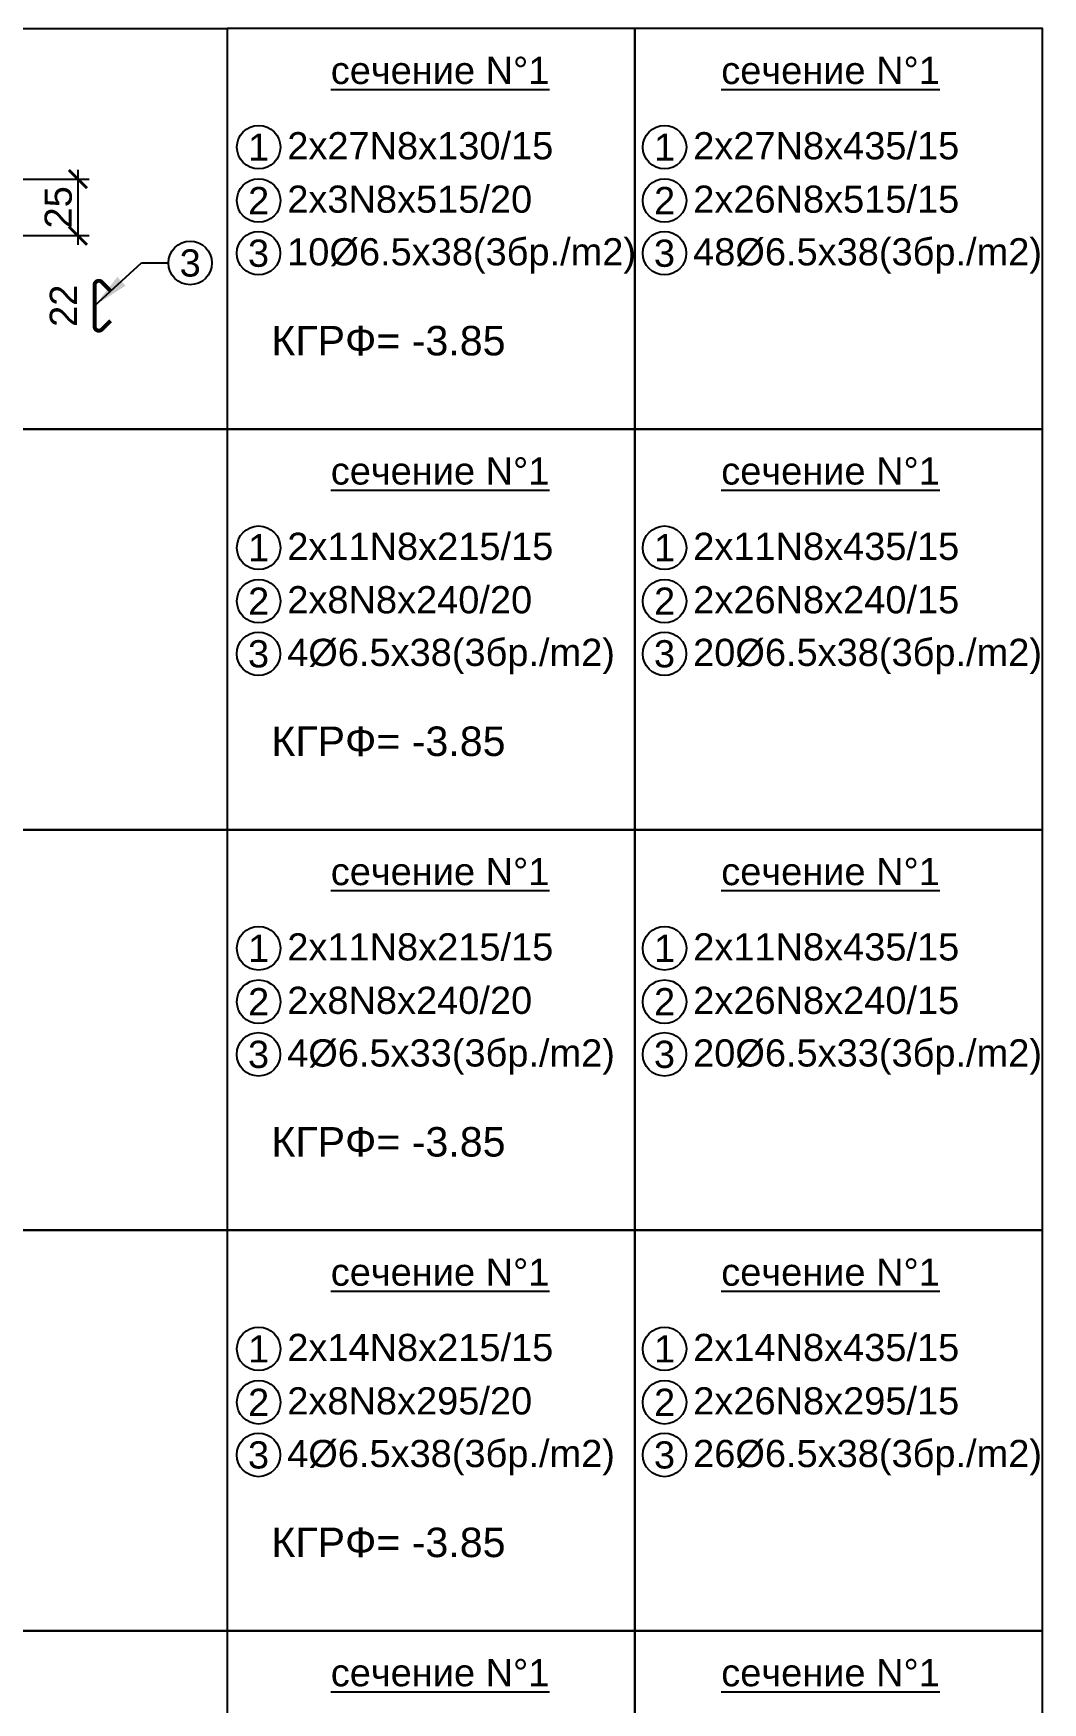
# Model space of a CAD drawing. Header units: millimetres. Extents: x 879 to 91735, y -13728 to 454.
# Drawn here: x 11000 to 11445, y -13010 to -12273 of the extents above; entities that cross this region are included whole.
import ezdxf
from ezdxf.enums import TextEntityAlignment as Align

# ---------------------------------------------------------------- set-up
doc = ezdxf.new("R2010")
doc.units = ezdxf.units.MM
doc.layers.add('k_dim_arm', color=54, linetype='Continuous')
doc.layers.add('k_nadpisi', color=8, linetype='Continuous')
doc.styles.add('ARIAL', font='ARIAL.TTF')
doc.styles.get("Standard").update_dxf_attribs({"font": 'TAHOMA.TTF'})
doc.dimstyles.new('k_', dxfattribs={"dimscale": 4, "dimtxt": 3, "dimasz": 2, "dimexe": 1.25, "dimexo": 1, "dimtad": 1, "dimdec": 1, "dimrnd": 0.5, "dimtxsty": 'Standard', "dimblk": 'ARCHTICK', "dimcen": 2.5, "dimdle": 1, "dimclrd": 8, "dimclre": 8, "dimclrt": 256, "dimadec": 1, "dimazin": 0, "dimtfac": 1, "dimtdec": 1, "dimtix": 1, "dimtmove": 0, "dimatfit": 3, "dimfxl": 0, "dimarcsym": 0})
doc.dimstyles.new('k_arm 1', dxfattribs={"dimscale": 5, "dimtxt": 2.4, "dimasz": 1.125, "dimexe": 1.25, "dimexo": 1.2, "dimgap": 1.6, "dimtad": 1, "dimdec": 0, "dimrnd": 0.5, "dimtxsty": 'Standard', "dimblk": 'ARCHTICK', "dimcen": 2.5, "dimse1": 1, "dimse2": 1, "dimsd1": 1, "dimsd2": 1, "dimclrd": 9, "dimclre": 8, "dimclrt": 256, "dimadec": 1, "dimazin": 0, "dimtfac": 1, "dimtdec": 0, "dimtix": 1, "dimtofl": 0, "dimtmove": 2, "dimatfit": 3, "dimfxl": 0, "dimarcsym": 0})
doc.dimstyles.new('k_zoni', dxfattribs={"dimscale": 4, "dimtxt": 2.5, "dimasz": 4, "dimexe": 0, "dimexo": 0, "dimtad": 1, "dimdec": 1, "dimrnd": 1, "dimtxsty": 'Standard', "dimcen": 2.5, "dimse1": 1, "dimse2": 1, "dimclrd": 256, "dimclre": 8, "dimclrt": 256, "dimadec": 1, "dimazin": 0, "dimtfac": 1, "dimtdec": 1, "dimtix": 1, "dimtmove": 0, "dimatfit": 3, "dimfxl": 0, "dimarcsym": 0})

# ---------------------------------------------------------------- blocks, each defined once
blk = doc.blocks.new('_ARCHTICK')
at = {"color": 0, "linetype": 'ByBlock', "const_width": 0.15}
blk.add_lwpolyline([(-0.5, -0.5), (0.5, 0.5)], dxfattribs=at)
blk = doc.blocks.new('*D1447')
at = {"layer": 'Defpoints', "color": 0}
for p in [(10989.73, -12337.75), (10989.73, -12362.75), (11019.18, -12362.75)]:
    blk.add_point(p, dxfattribs=at)
at = {"layer": 'k_nadpisi', "color": 8, "lineweight": -2}
for p, q in [((11019.18, -12333.75), (11019.18, -12366.75)), ((10993.73, -12337.75), (11024.18, -12337.75)), ((10993.73, -12362.75), (11024.18, -12362.75))]:
    blk.add_line(p, q, dxfattribs=at)
at = {"layer": 'k_nadpisi', "color": 8, "lineweight": -2, "xscale": 8, "yscale": 8, "zscale": 8}
for p, rotation in [((11019.18, -12337.75), 90), ((11019.18, -12362.75), 270)]:
    blk.add_blockref('_ARCHTICK', p, dxfattribs=dict(at, rotation=rotation))
at = {"layer": 'k_nadpisi', "insert": (11010.56, -12350.25), "char_height": 12, "attachment_point": 5, "rotation": 90, "style": 'ARIAL'}
blk.add_mtext('25', dxfattribs=at)
blk = doc.blocks.new('*D1449')
at = {"layer": 'Defpoints', "color": 0}
for p in [(11028.43, -12382.68), (11026.79, -12404.68), (11028.43, -12404.68)]:
    blk.add_point(p, dxfattribs=at)
at = {"layer": 'k_nadpisi', "insert": (11012.76, -12393.68), "char_height": 12, "attachment_point": 5, "rotation": 90, "style": 'ARIAL'}
blk.add_mtext('22', dxfattribs=at)

msp = doc.modelspace()

# ---------------------------------------------------------------- linework, layer by layer
at = {"layer": 'k_dim_arm', "const_width": 1.75, "flags": 128}
msp.add_lwpolyline([(11033.61, -12400.269), (11029.751, -12404.127, -0.6681786), (11026.55, -12402.801), (11026.55, -12384.551, -0.6681786), (11029.751, -12383.226), (11033.61, -12387.084)], format="xyb", dxfattribs=at)
at = {"layer": 'k_dim_arm'}
for centre in [(11098.986, -12323.703), (11278.203, -12323.703), (11098.986, -12347.267), (11278.203, -12347.267), (11068.755, -12374.798), (11098.924, -12370.494), (11278.141, -12370.494), (11098.986, -12500.45), (11278.203, -12500.45), (11098.986, -12524.014), (11278.203, -12524.014), (11098.924, -12547.241), (11278.141, -12547.241), (11098.986, -12677.197), (11278.203, -12677.197), (11098.986, -12700.76), (11278.203, -12700.76), (11098.924, -12723.987), (11278.141, -12723.987), (11098.986, -12853.943), (11278.203, -12853.943), (11098.986, -12877.507), (11278.203, -12877.507), (11098.924, -12900.734), (11278.141, -12900.734)]:
    msp.add_circle(centre, 9.6, dxfattribs=at)
at = {"layer": 'k_nadpisi'}
for points in [[(10465.705, -12271.361), (11085.09, -12271.361), (11085.09, -12448.107), (10465.705, -12448.107)], [(11085.09, -12448.107), (11265.09, -12448.107), (11265.09, -12271.361), (11085.09, -12271.361)], [(11265.09, -12448.107), (11445.09, -12448.107), (11445.09, -12271.361), (11265.09, -12271.361)], [(10465.705, -12448.107), (11085.09, -12448.107), (11085.09, -12624.854), (10465.705, -12624.854)], [(11085.09, -12624.854), (11265.09, -12624.854), (11265.09, -12448.107), (11085.09, -12448.107)], [(11265.09, -12624.854), (11445.09, -12624.854), (11445.09, -12448.107), (11265.09, -12448.107)], [(10465.705, -12624.854), (11085.09, -12624.854), (11085.09, -12801.6), (10465.705, -12801.6)], [(11085.09, -12801.6), (11265.09, -12801.6), (11265.09, -12624.854), (11085.09, -12624.854)], [(11265.09, -12801.6), (11445.09, -12801.6), (11445.09, -12624.854), (11265.09, -12624.854)], [(10465.705, -12801.6), (11085.09, -12801.6), (11085.09, -12978.347), (10465.705, -12978.347)], [(11085.09, -12978.347), (11265.09, -12978.347), (11265.09, -12801.6), (11085.09, -12801.6)], [(11265.09, -12978.347), (11445.09, -12978.347), (11445.09, -12801.6), (11265.09, -12801.6)], [(10465.705, -12978.347), (11085.09, -12978.347), (11085.09, -13155.094), (10465.705, -13155.094)], [(11085.09, -13155.094), (11265.09, -13155.094), (11265.09, -12978.347), (11085.09, -12978.347)], [(11265.09, -13155.094), (11445.09, -13155.094), (11445.09, -12978.347), (11265.09, -12978.347)]]:
    msp.add_lwpolyline(points, close=True, dxfattribs=at)

# ---------------------------------------------------------------- texts
at = {"layer": 'k_dim_arm', "style": 'ARIAL'}
for s, p in [('1', (11098.986, -12323.703)), ('1', (11278.203, -12323.703)), ('2', (11098.986, -12347.267)), ('2', (11278.203, -12347.267)), ('3', (11098.924, -12370.494)), ('3', (11278.141, -12370.494)), ('3', (11068.755, -12374.798)), ('1', (11098.986, -12500.45)), ('1', (11278.203, -12500.45)), ('2', (11098.986, -12524.014)), ('2', (11278.203, -12524.014)), ('3', (11098.924, -12547.241)), ('3', (11278.141, -12547.241)), ('1', (11098.986, -12677.197)), ('1', (11278.203, -12677.197)), ('2', (11098.986, -12700.76)), ('2', (11278.203, -12700.76)), ('3', (11098.924, -12723.987)), ('3', (11278.141, -12723.987)), ('1', (11098.986, -12853.943)), ('1', (11278.203, -12853.943)), ('2', (11098.986, -12877.507)), ('2', (11278.203, -12877.507)), ('3', (11098.924, -12900.734)), ('3', (11278.141, -12900.734))]:
    msp.add_text(s, height=12, dxfattribs=at).set_placement(p, align=Align.MIDDLE_CENTER)
for s, p in [('2x27N8x130/15', (11111.631, -12329.079)), ('2x27N8x435/15', (11290.848, -12329.079)), ('2x3N8x515/20', (11111.631, -12352.643)), ('2x26N8x515/15', (11290.848, -12352.643)), ('10%%C6.5x38(3бр./m2)', (11111.569, -12375.87)), ('48%%C6.5x38(3бр./m2)', (11290.786, -12375.87)), ('2x11N8x215/15', (11111.631, -12505.826)), ('2x11N8x435/15', (11290.848, -12505.826)), ('2x8N8x240/20', (11111.631, -12529.39)), ('2x26N8x240/15', (11290.848, -12529.39)), ('4%%C6.5x38(3бр./m2)', (11111.569, -12552.616)), ('20%%C6.5x38(3бр./m2)', (11290.786, -12552.616)), ('2x11N8x215/15', (11111.631, -12682.572)), ('2x11N8x435/15', (11290.848, -12682.572)), ('2x8N8x240/20', (11111.631, -12706.136)), ('2x26N8x240/15', (11290.848, -12706.136)), ('4%%C6.5x33(3бр./m2)', (11111.569, -12729.363)), ('20%%C6.5x33(3бр./m2)', (11290.786, -12729.363)), ('2x14N8x215/15', (11111.631, -12859.319)), ('2x14N8x435/15', (11290.848, -12859.319)), ('2x8N8x295/20', (11111.631, -12882.883)), ('2x26N8x295/15', (11290.848, -12882.883)), ('4%%C6.5x38(3бр./m2)', (11111.569, -12906.11)), ('26%%C6.5x38(3бр./m2)', (11290.786, -12906.11))]:
    msp.add_text(s, height=12, dxfattribs=at).set_placement(p)
at = {"layer": 'k_nadpisi', "style": 'ARIAL'}
for p in [(11179.076, -12295.836), (11351.457, -12295.836), (11179.076, -12472.582), (11351.457, -12472.582), (11179.076, -12649.329), (11351.457, -12649.329), (11179.076, -12826.075), (11351.457, -12826.075), (11179.076, -13002.822), (11351.457, -13002.822)]:
    msp.add_text('%%uсечение N%%d1', height=12, dxfattribs=at).set_placement(p, align=Align.CENTER)
at = {"layer": 'k_nadpisi', "lineweight": 0, "style": 'ARIAL'}
for p in [(11156.286, -12409.087), (11156.286, -12585.834), (11156.286, -12762.58), (11156.286, -12939.327)]:
    msp.add_text('КГРФ= -3.85', height=13, dxfattribs=at).set_placement(p, align=Align.MIDDLE_CENTER)

# ---------------------------------------------------------------- dimensions: what is measured, and where the dimension line sits
at = {"layer": 'k_nadpisi'}
for base, p1, p2, dimstyle, override, picture, middle in [((11019.182, -12362.75), (10989.734, -12337.75), (10989.734, -12362.75), 'k_', {"dimtxsty": 'ARIAL', "dimtmove": 1}, '*D1447', (11010.556, -12350.25)), ((11026.787, -12404.676), (11028.425, -12382.676), (11028.425, -12404.676), 'k_arm 1', {"dimtxsty": 'ARIAL'}, '*D1449', (11012.762, -12393.676))]:
    dim = msp.add_linear_dim(base=base, p1=p1, p2=p2, angle=90, dimstyle=dimstyle, override=override, dxfattribs=at)
    dim.commit()
    dim.dimension.update_dxf_attribs({"geometry": picture, "text_midpoint": middle})

# ---------------------------------------------------------------- leaders
at = {"layer": 'k_dim_arm'}
msp.add_leader([(11026.55, -12393.676), (11047.287, -12374.798), (11059.155, -12374.798)], dimstyle='k_zoni', override={"dimtad": 0, "dimtxsty": 'ARIAL'}, dxfattribs=at)

doc.saveas('drawing.dxf')
